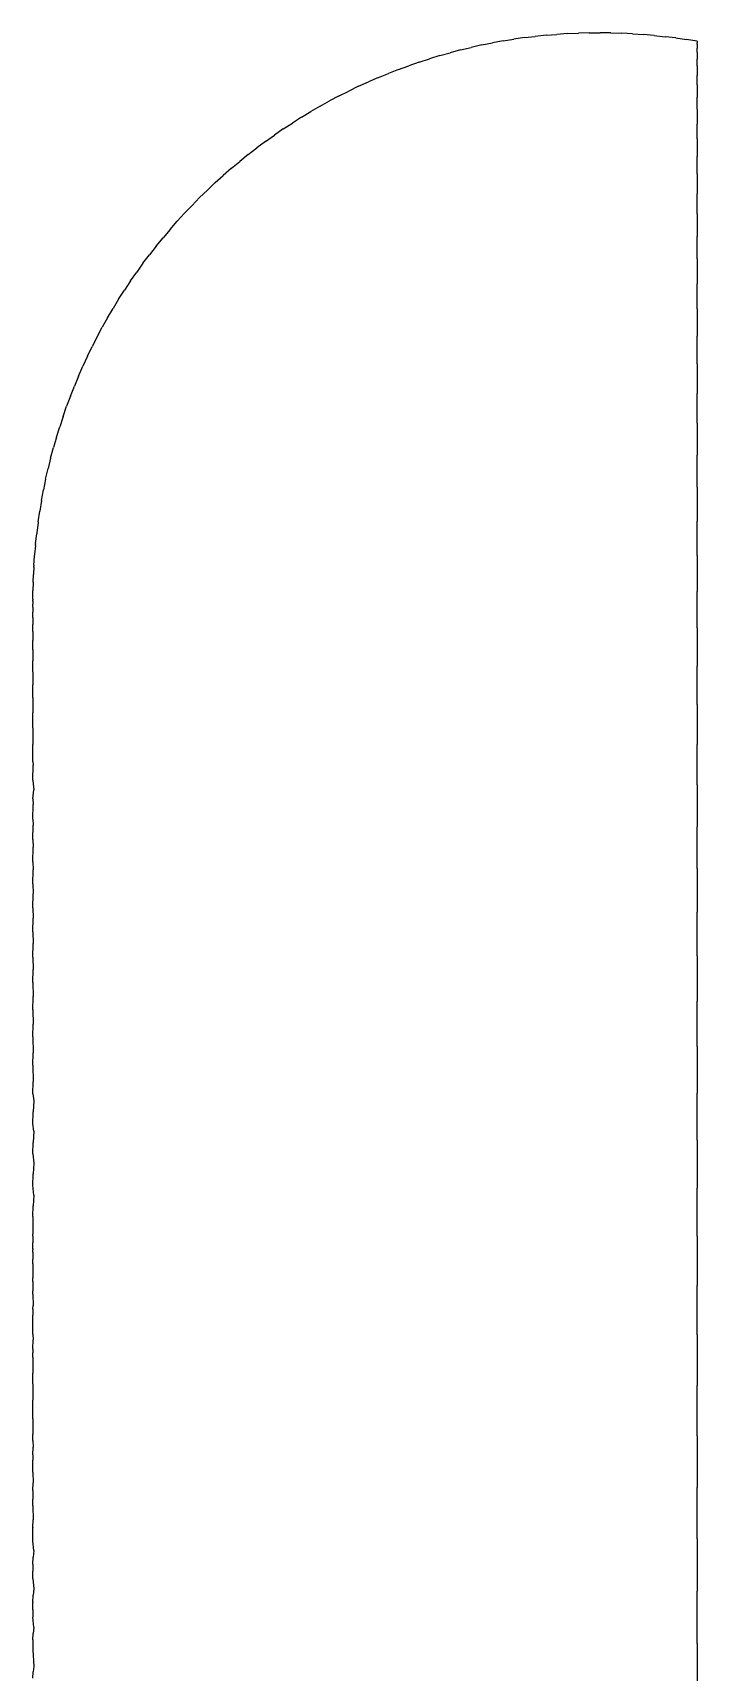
# Model space of a CAD drawing. Header units: metres. Extents: x 64 to 540, y -564 to -64.
# Drawn here: x 64.18 to 81.78, y -466.33 to -422.91 of the extents above; entities that cross this region are included whole.
import ezdxf

# ---------------------------------------------------------------- set-up
doc = ezdxf.new("R2010")
doc.units = ezdxf.units.M

msp = doc.modelspace()

# ---------------------------------------------------------------- linework, layer by layer
for p, q in [((78.349, -422.932), (78.637, -422.921)), ((78.924, -422.911), (78.637, -422.921)), ((78.924, -422.911), (79.211, -422.912)), ((79.498, -422.912), (79.211, -422.912)), ((79.498, -422.912), (79.785, -422.924)), ((80.072, -422.935), (79.785, -422.924)), ((75.514, -423.363), (75.794, -423.298)), ((76.074, -423.234), (75.794, -423.298)), ((76.074, -423.234), (76.356, -423.179)), ((76.638, -423.125), (76.356, -423.179)), ((76.638, -423.125), (76.922, -423.082)), ((77.206, -423.039), (76.922, -423.082)), ((77.206, -423.039), (77.491, -423.007)), ((77.777, -422.974), (77.491, -423.007)), ((77.777, -422.974), (78.063, -422.953)), ((78.349, -422.932), (78.063, -422.953)), ((80.072, -422.935), (80.358, -422.958)), ((80.645, -422.981), (80.358, -422.958)), ((80.645, -422.981), (80.93, -423.014)), ((81.215, -423.048), (80.93, -423.014)), ((81.215, -423.048), (81.499, -423.092)), ((81.783, -423.137), (81.499, -423.092)), ((81.783, -423.137), (81.783, -423.173)), ((81.783, -423.209), (81.783, -423.173)), ((81.783, -423.209), (81.783, -423.317)), ((81.783, -423.426), (81.783, -423.317)), ((73.87, -423.879), (74.141, -423.783)), ((74.412, -423.686), (74.141, -423.783)), ((74.412, -423.686), (74.686, -423.6)), ((74.96, -423.514), (74.686, -423.6)), ((74.96, -423.514), (75.237, -423.439)), ((75.514, -423.363), (75.237, -423.439)), ((81.783, -423.426), (81.783, -423.606)), ((81.783, -423.787), (81.783, -423.606)), ((81.783, -423.787), (81.783, -424.039)), ((72.812, -424.327), (73.075, -424.21)), ((73.337, -424.093), (73.075, -424.21)), ((73.337, -424.093), (73.604, -423.986)), ((73.87, -423.879), (73.604, -423.986)), ((81.783, -424.291), (81.783, -424.039)), ((72.297, -424.58), (72.044, -424.717)), ((72.297, -424.58), (72.555, -424.453)), ((72.812, -424.327), (72.555, -424.453)), ((81.783, -424.291), (81.783, -424.613)), ((81.783, -424.936), (81.783, -424.613)), ((71.297, -425.146), (71.544, -425)), ((71.792, -424.854), (71.544, -425)), ((71.792, -424.854), (72.044, -424.717)), ((81.783, -424.936), (81.783, -425.329)), ((70.814, -425.457), (70.579, -425.622)), ((70.814, -425.457), (71.056, -425.302)), ((71.297, -425.146), (71.056, -425.302)), ((81.783, -425.722), (81.783, -425.329)), ((69.886, -426.134), (70.115, -425.96)), ((70.343, -425.787), (70.115, -425.96)), ((70.343, -425.787), (70.579, -425.622)), ((81.783, -425.722), (81.783, -426.184)), ((69.442, -426.498), (69.664, -426.316)), ((69.886, -426.134), (69.664, -426.316)), ((81.783, -426.646), (81.783, -426.184)), ((69.012, -426.879), (69.227, -426.689)), ((69.442, -426.498), (69.227, -426.689)), ((81.783, -426.646), (81.783, -427.177)), ((68.597, -427.277), (68.804, -427.078)), ((69.012, -426.879), (68.804, -427.078)), ((81.783, -427.707), (81.783, -427.177)), ((68.198, -427.69), (68.006, -427.904)), ((68.198, -427.69), (68.397, -427.483)), ((68.597, -427.277), (68.397, -427.483)), ((67.814, -428.118), (67.631, -428.339)), ((67.814, -428.118), (68.006, -427.904)), ((81.783, -427.707), (81.783, -428.303)), ((67.448, -428.56), (67.273, -428.788)), ((67.448, -428.56), (67.631, -428.339)), ((81.783, -428.9), (81.783, -428.303)), ((67.098, -429.016), (67.273, -428.788)), ((81.783, -428.9), (81.783, -429.562)), ((66.767, -429.485), (66.933, -429.251)), ((67.098, -429.016), (66.933, -429.251)), ((66.453, -429.967), (66.61, -429.726)), ((66.767, -429.485), (66.61, -429.726)), ((81.783, -430.224), (81.783, -429.562)), ((66.159, -430.46), (66.306, -430.213)), ((66.453, -429.967), (66.306, -430.213)), ((81.783, -430.224), (81.783, -430.95)), ((65.883, -430.964), (66.021, -430.712)), ((66.159, -430.46), (66.021, -430.712)), ((65.883, -430.964), (65.755, -431.221)), ((81.783, -431.675), (81.783, -430.95)), ((65.627, -431.478), (65.508, -431.74)), ((65.627, -431.478), (65.755, -431.221)), ((65.39, -432.002), (65.282, -432.268)), ((65.39, -432.002), (65.508, -431.74)), ((81.783, -431.675), (81.783, -432.462)), ((65.174, -432.534), (65.282, -432.268)), ((81.783, -433.249), (81.783, -432.462)), ((64.979, -433.074), (65.076, -432.804)), ((65.174, -432.534), (65.076, -432.804)), ((64.804, -433.621), (64.891, -433.348)), ((64.979, -433.074), (64.891, -433.348)), ((81.783, -433.249), (81.783, -434.096)), ((64.804, -433.621), (64.727, -433.898)), ((64.65, -434.175), (64.584, -434.454)), ((64.65, -434.175), (64.727, -433.898)), ((81.783, -434.943), (81.783, -434.096)), ((64.518, -434.734), (64.584, -434.454)), ((64.407, -435.298), (64.463, -435.016)), ((64.518, -434.734), (64.463, -435.016)), ((81.783, -434.943), (81.783, -435.848)), ((64.407, -435.298), (64.363, -435.581)), ((64.318, -435.893), (64.284, -436.15)), ((64.318, -435.865), (64.363, -435.581)), ((64.318, -435.865), (64.318, -435.893)), ((81.783, -436.753), (81.783, -435.848)), ((64.251, -436.436), (64.284, -436.179)), ((64.284, -436.15), (64.284, -436.179)), ((64.205, -437.008), (64.228, -436.777)), ((64.251, -436.491), (64.228, -436.722)), ((64.228, -436.722), (64.228, -436.75)), ((64.228, -436.777), (64.228, -436.75)), ((64.251, -436.436), (64.251, -436.464)), ((64.251, -436.491), (64.251, -436.464)), ((81.783, -436.753), (81.783, -437.713)), ((64.205, -437.063), (64.195, -437.233)), ((64.195, -437.233), (64.195, -437.261)), ((64.205, -437.008), (64.205, -437.036)), ((64.205, -437.063), (64.205, -437.036)), ((64.185, -437.458), (64.182, -437.684)), ((64.182, -437.711), (64.182, -437.684)), ((64.185, -437.458), (64.195, -437.261)), ((64.178, -437.909), (64.182, -437.711)), ((64.178, -437.909), (64.178, -437.936)), ((64.178, -437.963), (64.178, -437.936)), ((64.178, -437.963), (64.178, -438.044)), ((64.178, -438.125), (64.178, -438.044)), ((64.178, -438.125), (64.178, -438.259)), ((81.783, -438.673), (81.783, -437.713)), ((64.178, -438.394), (64.178, -438.259)), ((64.178, -438.394), (64.178, -438.582)), ((64.178, -438.77), (64.178, -438.582)), ((64.178, -438.77), (64.178, -439.011)), ((81.783, -438.673), (81.783, -439.686)), ((64.178, -439.252), (64.178, -439.011)), ((64.178, -439.252), (64.178, -439.545)), ((64.178, -439.838), (64.178, -439.545)), ((64.178, -439.838), (64.178, -440.183)), ((81.783, -440.699), (81.783, -439.686)), ((64.178, -440.528), (64.178, -440.183)), ((64.178, -440.528), (64.178, -440.923)), ((81.783, -440.699), (81.783, -441.763)), ((64.178, -441.319), (64.178, -440.923)), ((64.178, -441.319), (64.178, -441.764)), ((64.178, -442.209), (64.178, -441.764)), ((81.783, -442.826), (81.783, -441.763)), ((64.178, -442.209), (64.192, -442.308)), ((64.178, -442.703), (64.192, -442.308)), ((64.178, -442.703), (64.192, -442.802)), ((64.192, -442.802), (64.205, -442.959)), ((81.783, -442.826), (81.783, -443.938)), ((64.178, -443.197), (64.205, -442.959)), ((64.178, -443.197), (64.192, -443.354)), ((64.178, -443.739), (64.192, -443.354)), ((64.178, -443.739), (64.192, -443.896)), ((64.178, -444.28), (64.192, -443.896)), ((81.783, -445.049), (81.783, -443.938)), ((64.178, -444.28), (64.192, -444.483)), ((64.178, -444.867), (64.192, -444.495)), ((64.192, -444.495), (64.192, -444.483)), ((64.178, -444.867), (64.192, -445.083)), ((81.783, -445.049), (81.783, -446.206)), ((64.178, -445.455), (64.192, -445.083)), ((64.178, -445.455), (64.192, -445.715)), ((64.178, -446.087), (64.192, -445.728)), ((64.192, -445.728), (64.192, -445.715)), ((64.178, -446.087), (64.192, -446.36)), ((64.178, -446.719), (64.192, -446.36)), ((81.783, -447.363), (81.783, -446.206)), ((64.178, -446.719), (64.192, -447.035)), ((64.178, -447.394), (64.192, -447.049)), ((64.192, -447.049), (64.192, -447.035)), ((64.178, -447.394), (64.192, -447.724)), ((81.783, -447.363), (81.783, -448.562)), ((64.178, -448.069), (64.192, -447.724)), ((64.178, -448.069), (64.192, -448.44)), ((64.178, -448.785), (64.192, -448.455)), ((64.192, -448.455), (64.192, -448.44)), ((64.178, -448.785), (64.192, -449.172)), ((81.783, -449.76), (81.783, -448.562)), ((64.178, -449.502), (64.192, -449.172)), ((64.178, -449.502), (64.192, -449.928)), ((81.783, -449.76), (81.783, -450.998)), ((64.178, -450.258), (64.192, -449.928)), ((64.178, -450.258), (64.192, -450.699)), ((64.178, -451.014), (64.192, -450.699)), ((64.178, -451.014), (64.205, -451.195)), ((81.783, -452.237), (81.783, -450.998)), ((64.178, -451.807), (64.192, -451.509)), ((64.205, -451.195), (64.192, -451.493)), ((64.192, -451.509), (64.192, -451.493)), ((64.205, -452.005), (64.178, -451.807)), ((64.205, -452.005), (64.192, -452.303)), ((64.178, -452.601), (64.192, -452.303)), ((81.783, -452.237), (81.783, -453.511)), ((64.178, -452.601), (64.205, -452.852)), ((64.205, -452.852), (64.192, -453.132)), ((64.178, -453.43), (64.192, -453.15)), ((64.192, -453.15), (64.192, -453.132)), ((64.205, -453.698), (64.178, -453.43)), ((64.205, -453.698), (64.192, -453.979)), ((81.783, -454.785), (81.783, -453.511)), ((64.178, -454.26), (64.192, -453.979)), ((64.178, -454.26), (64.178, -454.625)), ((64.178, -454.625), (64.178, -454.652)), ((64.178, -454.652), (64.178, -454.733)), ((64.178, -454.752), (64.178, -454.733)), ((64.178, -454.783), (64.178, -454.752)), ((64.178, -454.783), (64.178, -454.886)), ((64.178, -454.886), (64.178, -454.917)), ((64.178, -454.917), (64.178, -454.961)), ((64.178, -455.123), (64.178, -454.961)), ((81.783, -454.785), (81.783, -456.092)), ((64.178, -455.123), (64.178, -455.149)), ((64.178, -455.204), (64.178, -455.149)), ((64.178, -455.204), (64.178, -455.39)), ((64.178, -455.445), (64.178, -455.39)), ((64.178, -455.513), (64.178, -455.445)), ((64.178, -455.513), (64.178, -455.738)), ((64.178, -455.738), (64.178, -455.806)), ((64.178, -455.806), (64.178, -455.885)), ((64.178, -455.986), (64.178, -455.885)), ((64.178, -455.986), (64.178, -456.23)), ((64.178, -456.321), (64.178, -456.23)), ((64.178, -456.321), (64.192, -456.618)), ((81.783, -457.4), (81.783, -456.092)), ((64.178, -456.717), (64.192, -456.618)), ((64.178, -456.717), (64.178, -456.82)), ((64.178, -456.82), (64.178, -456.88)), ((64.178, -457.162), (64.178, -456.88)), ((64.178, -457.265), (64.178, -457.162)), ((64.178, -457.379), (64.178, -457.265)), ((64.178, -457.379), (64.192, -457.531)), ((64.178, -457.759), (64.192, -457.531)), ((81.783, -457.4), (81.783, -458.737)), ((64.178, -457.775), (64.178, -457.759)), ((64.178, -457.775), (64.178, -457.873)), ((64.178, -457.997), (64.178, -457.873)), ((64.178, -457.997), (64.178, -458.414)), ((64.178, -458.539), (64.178, -458.414)), ((64.178, -458.699), (64.178, -458.539)), ((64.178, -458.699), (64.178, -459.126)), ((81.783, -460.074), (81.783, -458.737)), ((64.178, -459.262), (64.178, -459.126)), ((64.178, -459.407), (64.178, -459.262)), ((64.178, -459.623), (64.178, -459.407)), ((64.178, -459.623), (64.178, -459.894)), ((64.178, -459.894), (64.178, -460.039)), ((64.178, -460.195), (64.178, -460.039)), ((64.178, -460.195), (64.192, -460.368)), ((81.783, -460.074), (81.783, -461.437)), ((64.178, -460.573), (64.192, -460.368)), ((64.178, -460.573), (64.178, -460.714)), ((64.178, -460.87), (64.178, -460.714)), ((64.178, -461.035), (64.178, -460.87)), ((64.178, -461.035), (64.192, -461.319)), ((64.178, -461.524), (64.192, -461.319)), ((64.178, -461.524), (64.178, -461.586)), ((81.783, -462.801), (81.783, -461.437)), ((64.178, -461.586), (64.178, -461.751)), ((64.178, -461.925), (64.178, -461.751)), ((64.178, -461.925), (64.192, -462.294)), ((64.178, -462.5), (64.192, -462.294)), ((64.178, -462.5), (64.178, -462.507)), ((64.178, -462.681), (64.178, -462.507)), ((64.178, -462.864), (64.178, -462.681)), ((64.205, -463.105), (64.178, -462.864)), ((81.783, -462.801), (81.783, -464.187)), ((64.178, -463.475), (64.192, -463.29)), ((64.205, -463.105), (64.192, -463.29)), ((64.178, -463.475), (64.178, -463.658)), ((64.178, -463.849), (64.178, -463.658)), ((64.178, -463.849), (64.205, -464.123)), ((64.205, -464.123), (64.192, -464.288)), ((64.178, -464.473), (64.192, -464.308)), ((64.178, -464.473), (64.178, -464.487)), ((64.178, -464.678), (64.178, -464.487)), ((64.192, -464.308), (64.192, -464.288)), ((81.783, -465.574), (81.783, -464.187)), ((64.178, -464.678), (64.178, -464.877)), ((64.205, -465.142), (64.178, -464.877)), ((64.178, -465.471), (64.192, -465.306)), ((64.178, -465.471), (64.178, -465.542)), ((64.205, -465.142), (64.192, -465.306)), ((64.178, -465.542), (64.178, -465.74)), ((64.178, -465.74), (64.205, -466.18)), ((81.783, -465.574), (81.783, -466.98)), ((64.178, -466.488), (64.192, -466.324)), ((64.205, -466.18), (64.192, -466.324))]:
    msp.add_line(p, q)

doc.saveas('drawing.dxf')
